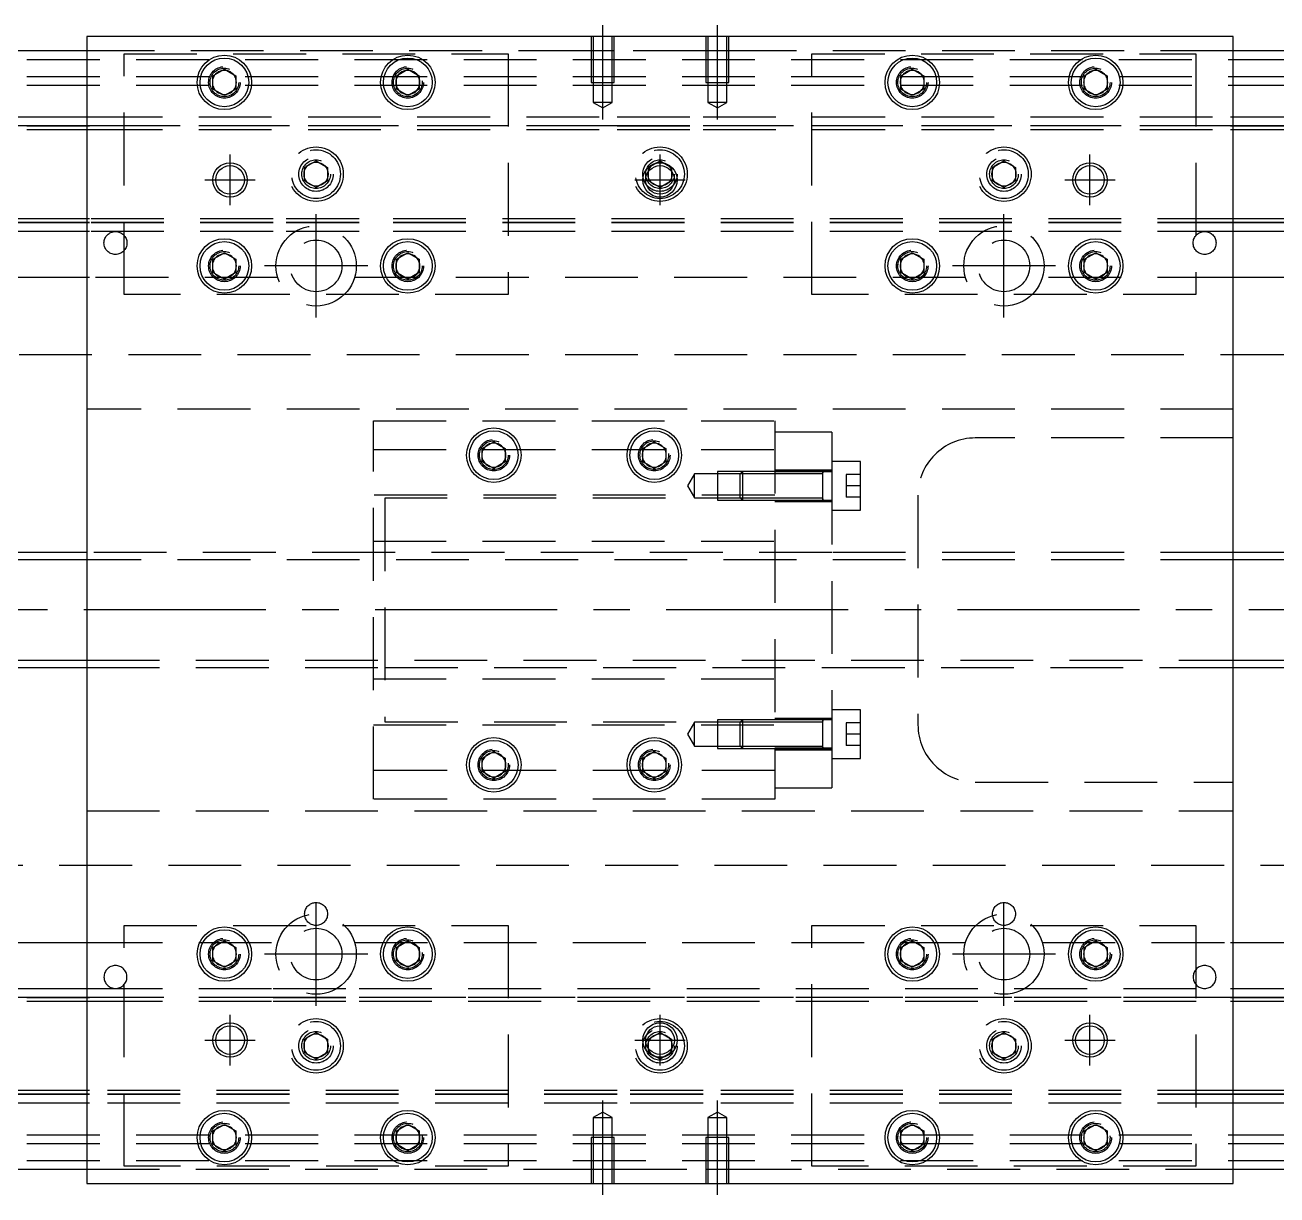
# Model space of a CAD drawing. Extents: x -20 to 861, y -279 to 102.
# Drawn here: x 209.2 to 427.6, y -102 to 102 of the extents above; entities that cross this region are included whole.
import ezdxf

# ---------------------------------------------------------------- set-up
doc = ezdxf.new("R2010")
doc.units = 0
doc.linetypes.add('CENTER', pattern=[50.8, 31.75, -6.35, 6.35, -6.35])
doc.linetypes.add('DASHED', pattern=[19.05, 12.7, -6.35])
doc.layers.get('0').update_dxf_attribs({"linetype": 'CONTINUOUS'})
doc.layers.add('CENTER', color=1, linetype='CENTER')

msp = doc.modelspace()

# ---------------------------------------------------------------- linework, layer by layer
at = {"color": 7, "linetype": 'CONTINUOUS'}
for p, q in [((420, 100), (220, 100)), ((220, 100), (220, -100)), ((420, -100), (420, 100)), ((220, 97.5), (0, 97.5)), ((640, 97.5), (420, 97.5)), ((242, 93.1547), (244, 94.309402)), ((244, 94.309402), (246, 93.1547)), ((274, 93.1547), (276, 94.309402)), ((276, 94.309402), (278, 93.1547)), ((362, 93.1547), (364, 94.309402)), ((364, 94.309402), (366, 93.1547)), ((394, 93.1547), (396, 94.309402)), ((396, 94.309402), (398, 93.1547)), ((242, 90.8453), (242, 93.1547)), ((246, 93.1547), (246, 90.8453)), ((274, 90.8453), (274, 93.1547)), ((278, 93.1547), (278, 90.8453)), ((362, 90.8453), (362, 93.1547)), ((366, 93.1547), (366, 90.8453)), ((394, 90.8453), (394, 93.1547)), ((398, 93.1547), (398, 90.8453)), ((244, 89.690598), (242, 90.8453)), ((246, 90.8453), (244, 89.690598)), ((276, 89.690598), (274, 90.8453)), ((278, 90.8453), (276, 89.690598)), ((364, 89.690598), (362, 90.8453)), ((366, 90.8453), (364, 89.690598)), ((396, 89.690598), (394, 90.8453)), ((398, 90.8453), (396, 89.690598)), ((0, 86), (220, 86)), ((420, 86), (640, 86)), ((0, 84.460392), (220, 84.460392)), ((420, 84.460392), (640, 84.460392)), ((220, 67.539608), (0, 67.539608)), ((220, 66), (0, 66)), ((640, 67.539608), (420, 67.539608)), ((640, 66), (420, 66)), ((242, 61.1547), (244, 62.309402)), ((242, 58.8453), (242, 61.1547)), ((244, 62.309402), (246, 61.1547)), ((246, 61.1547), (246, 58.8453)), ((274, 61.1547), (276, 62.309402)), ((274, 58.8453), (274, 61.1547)), ((276, 62.309402), (278, 61.1547)), ((278, 61.1547), (278, 58.8453)), ((362, 61.1547), (364, 62.309402)), ((362, 58.8453), (362, 61.1547)), ((364, 62.309402), (366, 61.1547)), ((366, 61.1547), (366, 58.8453)), ((394, 61.1547), (396, 62.309402)), ((394, 58.8453), (394, 61.1547)), ((396, 62.309402), (398, 61.1547)), ((398, 61.1547), (398, 58.8453)), ((220, 58), (146.708204, 58)), ((244, 57.690598), (242, 58.8453)), ((246, 58.8453), (244, 57.690598)), ((276, 57.690598), (274, 58.8453)), ((278, 58.8453), (276, 57.690598)), ((364, 57.690598), (362, 58.8453)), ((366, 58.8453), (364, 57.690598)), ((396, 57.690598), (394, 58.8453)), ((398, 58.8453), (396, 57.690598)), ((493.291796, 58), (420, 58)), ((289, 28.1547), (291, 29.309402)), ((291, 29.309402), (293, 28.1547)), ((317, 28.1547), (319, 29.309402)), ((319, 29.309402), (321, 28.1547)), ((289, 25.8453), (289, 28.1547)), ((293, 28.1547), (293, 25.8453)), ((317, 25.8453), (317, 28.1547)), ((321, 28.1547), (321, 25.8453)), ((291, 24.690598), (289, 25.8453)), ((293, 25.8453), (291, 24.690598)), ((319, 24.690598), (317, 25.8453)), ((321, 25.8453), (319, 24.690598)), ((220, 10), (28, 10)), ((583, 10), (420, 10)), ((28, -10), (220, -10)), ((420, -10), (583, -10)), ((348.4, -19.550636), (348.4, -19.15063)), ((348.4, -24.15064), (348.4, -23.750636)), ((289, -25.8453), (291, -24.690598)), ((289, -28.1547), (289, -25.8453)), ((291, -24.690598), (293, -25.8453)), ((293, -25.8453), (293, -28.1547)), ((317, -25.8453), (319, -24.690598)), ((317, -28.1547), (317, -25.8453)), ((319, -24.690598), (321, -25.8453)), ((321, -25.8453), (321, -28.1547)), ((291, -29.309402), (289, -28.1547)), ((293, -28.1547), (291, -29.309402)), ((319, -29.309402), (317, -28.1547)), ((321, -28.1547), (319, -29.309402)), ((146.708204, -58), (220, -58)), ((242, -58.8453), (244, -57.690598)), ((242, -61.1547), (242, -58.8453)), ((244, -57.690598), (246, -58.8453)), ((246, -58.8453), (246, -61.1547)), ((274, -58.8453), (276, -57.690598)), ((274, -61.1547), (274, -58.8453)), ((276, -57.690598), (278, -58.8453)), ((278, -58.8453), (278, -61.1547)), ((362, -58.8453), (364, -57.690598)), ((362, -61.1547), (362, -58.8453)), ((364, -57.690598), (366, -58.8453)), ((366, -58.8453), (366, -61.1547)), ((394, -58.8453), (396, -57.690598)), ((394, -61.1547), (394, -58.8453)), ((396, -57.690598), (398, -58.8453)), ((398, -58.8453), (398, -61.1547)), ((420, -58), (493.291796, -58)), ((244, -62.309402), (242, -61.1547)), ((246, -61.1547), (244, -62.309402)), ((276, -62.309402), (274, -61.1547)), ((278, -61.1547), (276, -62.309402)), ((364, -62.309402), (362, -61.1547)), ((366, -61.1547), (364, -62.309402)), ((396, -62.309402), (394, -61.1547)), ((398, -61.1547), (396, -62.309402)), ((0, -66), (220, -66)), ((0, -67.539608), (220, -67.539608)), ((420, -66), (640, -66)), ((420, -67.539608), (640, -67.539608)), ((220, -84.460392), (0, -84.460392)), ((640, -84.460392), (420, -84.460392)), ((220, -86), (0, -86)), ((640, -86), (420, -86)), ((242, -90.8453), (244, -89.690598)), ((242, -93.1547), (242, -90.8453)), ((244, -89.690598), (246, -90.8453)), ((246, -90.8453), (246, -93.1547)), ((274, -90.8453), (276, -89.690598)), ((274, -93.1547), (274, -90.8453)), ((276, -89.690598), (278, -90.8453)), ((278, -90.8453), (278, -93.1547)), ((362, -90.8453), (364, -89.690598)), ((362, -93.1547), (362, -90.8453)), ((364, -89.690598), (366, -90.8453)), ((366, -90.8453), (366, -93.1547)), ((394, -90.8453), (396, -89.690598)), ((394, -93.1547), (394, -90.8453)), ((396, -89.690598), (398, -90.8453)), ((398, -90.8453), (398, -93.1547)), ((244, -94.309402), (242, -93.1547)), ((246, -93.1547), (244, -94.309402)), ((276, -94.309402), (274, -93.1547)), ((278, -93.1547), (276, -94.309402)), ((364, -94.309402), (362, -93.1547)), ((366, -93.1547), (364, -94.309402)), ((396, -94.309402), (394, -93.1547)), ((398, -93.1547), (396, -94.309402)), ((0, -97.5), (220, -97.5)), ((420, -97.5), (640, -97.5)), ((220, -100), (420, -100))]:
    msp.add_line(p, q, dxfattribs=at)
at = {"color": 3, "linetype": 'DASHED'}
for p, q in [((308.000006, 100), (308.000006, 92)), ((308.35, 100), (308.35, 92)), ((311.65, 92), (311.65, 100)), ((311.999994, 92), (311.999994, 100)), ((328.000006, 100), (328.000006, 92)), ((328.35, 100), (328.35, 92)), ((331.65, 92), (331.65, 100)), ((331.999994, 92), (331.999994, 100)), ((308.000006, 97.5), (220, 97.5)), ((226.5, 97), (293.5, 97)), ((226.5, 55), (226.5, 97)), ((293.5, 97), (293.5, 55)), ((311.999994, 97.5), (308.000006, 97.5)), ((328.000006, 97.5), (311.999994, 97.5)), ((331.999994, 97.5), (328.000006, 97.5)), ((420, 97.5), (331.999994, 97.5)), ((346.5, 55), (346.5, 97)), ((346.5, 97), (413.5, 97)), ((413.5, 97), (413.5, 55)), ((0, 96), (640, 96)), ((0, 93), (640, 93)), ((241.5, 92), (241.512884, 92.253488)), ((278.483582, 92.286038), (278.5, 92)), ((308.000006, 92), (311.999994, 92)), ((308.35, 92), (308.35, 88.5)), ((311.65, 88.5), (311.65, 92)), ((328.000006, 92), (331.999994, 92)), ((328.35, 92), (328.35, 88.5)), ((331.65, 88.5), (331.65, 92)), ((361.5, 92), (361.518502, 92.303588)), ((393.5, 92), (393.512884, 92.253488)), ((0, 91.5), (640, 91.5)), ((311.65, 88.5), (308.35, 88.5)), ((308.35, 88.5), (310, 87.547372)), ((310, 87.547372), (311.65, 88.5)), ((331.65, 88.5), (328.35, 88.5)), ((328.35, 88.5), (330, 87.547372)), ((330, 87.547372), (331.65, 88.5)), ((220, 86), (220.5, 86)), ((220.5, 86), (312.5, 86)), ((312.5, 86), (327.5, 86)), ((327.5, 86), (419.5, 86)), ((419.5, 86), (420, 86)), ((0, 84.403994), (220.5, 84.403994)), ((0, 83.8), (220.5, 83.8)), ((220, 84.460392), (220.5, 84.460392)), ((220.5, 84.460392), (312.5, 84.460392)), ((312.5, 84.403994), (220.5, 84.403994)), ((220.5, 83.8), (312.5, 83.8)), ((312.5, 84.460392), (327.5, 84.460392)), ((312.5, 84.403994), (327.5, 84.403994)), ((312.5, 83.8), (327.5, 83.8)), ((327.5, 84.460392), (419.5, 84.460392)), ((419.5, 84.403994), (327.5, 84.403994)), ((327.5, 83.8), (419.5, 83.8)), ((419.5, 84.460392), (420, 84.460392)), ((419.5, 84.403994), (640, 84.403994)), ((419.5, 83.8), (640, 83.8)), ((258, 77.1547), (260, 78.309402)), ((258, 74.8453), (258, 77.1547)), ((260, 78.309402), (262, 77.1547)), ((262, 77.1547), (262, 74.8453)), ((318, 77.1547), (320, 78.309402)), ((318, 74.8453), (318, 77.1547)), ((320, 78.309402), (322, 77.1547)), ((322, 77.1547), (322, 74.8453)), ((378, 77.1547), (380, 78.309402)), ((378, 74.8453), (378, 77.1547)), ((380, 78.309402), (382, 77.1547)), ((382, 77.1547), (382, 74.8453)), ((257.5, 76), (257.534018, 76.411016)), ((260, 73.690598), (258, 74.8453)), ((262, 74.8453), (260, 73.690598)), ((317.5, 76), (317.534018, 76.411016)), ((320, 73.690598), (318, 74.8453)), ((322, 74.8453), (320, 73.690598)), ((377.5, 76), (377.534018, 76.411016)), ((380, 73.690598), (378, 74.8453)), ((382, 74.8453), (380, 73.690598)), ((220.5, 68.2), (0, 68.2)), ((252.5, 68.2), (220.5, 68.2)), ((267.5, 68.2), (252.5, 68.2)), ((419.5, 68.2), (267.5, 68.2)), ((640, 68.2), (419.5, 68.2)), ((220.5, 67.596006), (0, 67.596006)), ((220.5, 67.539608), (220, 67.539608)), ((220.5, 66), (220, 66)), ((252.5, 67.596006), (220.5, 67.596006)), ((252.5, 67.539608), (220.5, 67.539608)), ((252.5, 66), (220.5, 66)), ((267.5, 67.596006), (252.5, 67.596006)), ((267.5, 67.539608), (252.5, 67.539608)), ((267.5, 66), (252.5, 66)), ((419.5, 67.596006), (267.5, 67.596006)), ((419.5, 67.539608), (267.5, 67.539608)), ((419.5, 66), (267.5, 66)), ((640, 67.596006), (419.5, 67.596006)), ((420, 67.539608), (419.5, 67.539608)), ((420, 66), (419.5, 66)), ((241.5, 60), (241.512884, 60.253488)), ((273.5, 60), (273.512884, 60.253488)), ((361.5, 60), (361.518502, 60.303588)), ((393.5, 60), (393.512884, 60.253488)), ((220.5, 58), (220, 58)), ((253.291796, 58), (220.5, 58)), ((373.291796, 58), (266.708204, 58)), ((419.5, 58), (386.708204, 58)), ((420, 58), (419.5, 58)), ((293.5, 55), (226.5, 55)), ((413.5, 55), (346.5, 55)), ((640, 44.5), (5.640312, 44.5)), ((420, 35), (220, 35)), ((270, -33), (270, 33)), ((270, 33), (340, 33)), ((340, 33), (340, -33)), ((350, 31), (340, 31)), ((350, 31), (350, 24.098756)), ((420, 30), (375, 30)), ((270, 28), (340, 28)), ((288.5, 27), (288.518502, 27.303588)), ((321.483582, 27.286038), (321.5, 27)), ((330, 24.15063), (330, 19.15064)), ((334.39998, 24.15063), (330, 24.15063)), ((334.4, 24.150636), (334, 23.750636)), ((334.4, 24.150636), (334.4, 19.150636)), ((340, 24.150636), (334.4, 24.150636)), ((340, 24.15063), (334.4, 24.15063)), ((350, 24.400636), (340, 24.400636)), ((350, 24.098756), (340, 24.098756)), ((348.405, 24.150636), (340.00002, 24.150636)), ((350, 24.150636), (348.395, 24.150636)), ((348.4, 23.893236), (348.4, 24.150636)), ((348.4, 24.150636), (348.4, 23.893186)), ((355, 25.900636), (350, 25.900636)), ((350, 24.098756), (350, -24.098756)), ((355, 17.400636), (355, 25.900636)), ((326, 23.750636), (324.787564, 21.650636)), ((326, 19.550636), (326, 23.750636)), ((330, 23.750636), (326, 23.750636)), ((333.99998, 23.750636), (330, 23.750636)), ((334, 19.550636), (334, 23.750636)), ((340, 23.750636), (334, 23.750636)), ((348.4, 23.750636), (340.00002, 23.750636)), ((348.4, 19.408084), (348.4, 23.893236)), ((352.5, 23.650636), (352.5, 21.650636)), ((355, 23.650636), (352.5, 23.650636)), ((340, 20), (270, 20)), ((324.787564, 21.650636), (326, 19.550636)), ((352.5, 21.650636), (352.5, 19.650636)), ((355, 21.650636), (352.5, 21.650636)), ((365, 20), (365, -20)), ((272, 19.5), (272, -19.5)), ((340, 19.5), (272, 19.5)), ((326, 19.550636), (330, 19.550636)), ((330, 19.550636), (333.99998, 19.550636)), ((330, 19.15064), (334.39998, 19.15064)), ((334, 19.550636), (334.4, 19.150636)), ((334, 19.550636), (340, 19.550636)), ((334.4, 19.15064), (340, 19.15064)), ((334.4, 19.150636), (340, 19.150636)), ((340, 18.900636), (350, 18.900636)), ((340.00002, 19.550636), (348.4, 19.550636)), ((340.00002, 19.150636), (348.405, 19.150636)), ((348.395, 19.150636), (350, 19.150636)), ((348.4, 19.408102), (348.4, 19.150636)), ((348.4, 19.150636), (348.4, 19.408084)), ((355, 19.650636), (352.5, 19.650636)), ((350, 17.400636), (355, 17.400636)), ((270, 12), (340, 12)), ((271.99998, 10), (220, 10)), ((420, 8.75), (220, 8.75)), ((350, 10), (272, 10)), ((420, 10), (350.00002, 10)), ((220, -8.75), (420, -8.75)), ((220, -10), (271.99998, -10)), ((272, -10), (350, -10)), ((350.00002, -10), (420, -10)), ((270, -12), (340, -12)), ((355, -17.400636), (350, -17.400636)), ((355, -25.900636), (355, -17.400636)), ((272, -19.5), (340, -19.5)), ((326, -19.550636), (324.787564, -21.650636)), ((326, -23.750636), (326, -19.550636)), ((330, -19.550636), (326, -19.550636)), ((330, -19.15064), (330, -24.15063)), ((334.39998, -19.15064), (330, -19.15064)), ((333.99998, -19.550636), (330, -19.550636)), ((334.4, -19.150636), (334, -19.550636)), ((334, -23.750636), (334, -19.550636)), ((340, -19.550636), (334, -19.550636)), ((334.4, -19.150636), (334.4, -24.150636)), ((340, -19.150636), (334.4, -19.150636)), ((340, -19.15064), (334.4, -19.15064)), ((350, -18.900636), (340, -18.900636)), ((348.405, -19.150636), (340.00002, -19.150636)), ((348.4, -19.550636), (340.00002, -19.550636)), ((350, -19.150636), (348.395, -19.150636)), ((348.4, -19.408034), (348.4, -19.150636)), ((348.4, -19.150636), (348.4, -19.408084)), ((348.4, -23.893186), (348.4, -19.408034)), ((352.5, -19.650636), (352.5, -21.650636)), ((355, -19.650636), (352.5, -19.650636)), ((270, -20), (340, -20)), ((324.787564, -21.650636), (326, -23.750636)), ((352.5, -21.650636), (352.5, -23.650636)), ((355, -21.650636), (352.5, -21.650636)), ((326, -23.750636), (330, -23.750636)), ((330, -23.750636), (333.99998, -23.750636)), ((334, -23.750636), (334.4, -24.150636)), ((334, -23.750636), (340, -23.750636)), ((340.00002, -23.750636), (348.4, -23.750636)), ((348.4, -23.893168), (348.4, -24.150636)), ((348.4, -24.150636), (348.4, -23.893186)), ((355, -23.650636), (352.5, -23.650636)), ((330, -24.15063), (334.39998, -24.15063)), ((334.4, -24.15063), (340, -24.15063)), ((334.4, -24.150636), (340, -24.150636)), ((350, -24.098756), (340, -24.098756)), ((350, -24.098756), (340, -24.098756)), ((340, -24.400636), (350, -24.400636)), ((340.00002, -24.150636), (348.405, -24.150636)), ((348.395, -24.150636), (350, -24.150636)), ((350, -24.098756), (350, -31)), ((350, -25.900636), (355, -25.900636)), ((340, -28), (270, -28)), ((293.483582, -26.713962), (293.5, -27)), ((321.483582, -26.713962), (321.5, -27)), ((375, -30), (420, -30)), ((340, -31), (350, -31)), ((340, -33), (270, -33)), ((220, -35), (420, -35)), ((5.640312, -44.5), (640, -44.5)), ((226.5, -55), (293.5, -55)), ((226.5, -97), (226.5, -55)), ((293.5, -55), (293.5, -97)), ((346.5, -97), (346.5, -55)), ((346.5, -55), (413.5, -55)), ((413.5, -55), (413.5, -97)), ((220, -58), (220.5, -58)), ((220.5, -58), (253.291796, -58)), ((266.708204, -58), (373.291796, -58)), ((386.708204, -58), (419.5, -58)), ((391.691578, -58), (392.25, -58)), ((419.5, -58), (420, -58)), ((241.5, -60), (241.512884, -59.746512)), ((278.483582, -59.713962), (278.5, -60)), ((361.5, -60), (361.518502, -59.696412)), ((398.483582, -59.713962), (398.5, -60)), ((0, -67.596006), (220.5, -67.596006)), ((220, -66), (220.5, -66)), ((220, -67.539608), (220.5, -67.539608)), ((220.5, -66), (252.5, -66)), ((220.5, -67.539608), (252.5, -67.539608)), ((252.5, -67.596006), (220.5, -67.596006)), ((252.5, -66), (267.5, -66)), ((252.5, -67.539608), (267.5, -67.539608)), ((252.5, -67.596006), (267.5, -67.596006)), ((267.5, -66), (419.5, -66)), ((267.5, -67.539608), (419.5, -67.539608)), ((419.5, -67.596006), (267.5, -67.596006)), ((419.5, -66), (420, -66)), ((419.5, -67.539608), (420, -67.539608)), ((419.5, -67.596006), (640, -67.596006)), ((0, -68.2), (220.5, -68.2)), ((220.5, -68.2), (252.5, -68.2)), ((252.5, -68.2), (267.5, -68.2)), ((267.5, -68.2), (419.5, -68.2)), ((419.5, -68.2), (640, -68.2)), ((258, -74.8453), (260, -73.690598)), ((260, -73.690598), (262, -74.8453)), ((318, -74.8453), (320, -73.690598)), ((320, -73.690598), (322, -74.8453)), ((378, -74.8453), (380, -73.690598)), ((380, -73.690598), (382, -74.8453)), ((257.5, -76), (257.534018, -75.588984)), ((258, -77.1547), (258, -74.8453)), ((262, -74.8453), (262, -77.1547)), ((317.5, -76), (317.534018, -75.588984)), ((318, -77.1547), (318, -74.8453)), ((322, -74.8453), (322, -77.1547)), ((377.5, -76), (377.534018, -75.588984)), ((378, -77.1547), (378, -74.8453)), ((382, -74.8453), (382, -77.1547)), ((260, -78.309402), (258, -77.1547)), ((262, -77.1547), (260, -78.309402)), ((320, -78.309402), (318, -77.1547)), ((322, -77.1547), (320, -78.309402)), ((380, -78.309402), (378, -77.1547)), ((382, -77.1547), (380, -78.309402)), ((220.5, -83.8), (0, -83.8)), ((220.5, -84.403994), (0, -84.403994)), ((220.5, -84.460392), (220, -84.460392)), ((312.5, -83.8), (220.5, -83.8)), ((312.5, -84.403994), (220.5, -84.403994)), ((312.5, -84.460392), (220.5, -84.460392)), ((327.5, -83.8), (312.5, -83.8)), ((327.5, -84.403994), (312.5, -84.403994)), ((327.5, -84.460392), (312.5, -84.460392)), ((419.5, -83.8), (327.5, -83.8)), ((419.5, -84.403994), (327.5, -84.403994)), ((419.5, -84.460392), (327.5, -84.460392)), ((640, -83.8), (419.5, -83.8)), ((640, -84.403994), (419.5, -84.403994)), ((420, -84.460392), (419.5, -84.460392)), ((220.5, -86), (220, -86)), ((312.5, -86), (220.5, -86)), ((327.5, -86), (312.5, -86)), ((419.5, -86), (327.5, -86)), ((420, -86), (419.5, -86)), ((310, -87.547372), (308.35, -88.5)), ((308.35, -88.5), (311.65, -88.5)), ((308.35, -88.5), (308.35, -92)), ((311.65, -88.5), (310, -87.547372)), ((311.65, -92), (311.65, -88.5)), ((330, -87.547372), (328.35, -88.5)), ((328.35, -88.5), (331.65, -88.5)), ((328.35, -88.5), (328.35, -92)), ((331.65, -88.5), (330, -87.547372)), ((331.65, -92), (331.65, -88.5)), ((0, -91.5), (640, -91.5)), ((278.483582, -91.713962), (278.5, -92)), ((361.5, -92), (361.518502, -91.696412)), ((398.483582, -91.713962), (398.5, -92)), ((0, -93), (640, -93)), ((241.5, -92), (241.512884, -91.746512)), ((311.999994, -92), (308.000006, -92)), ((308.000006, -92), (308.000006, -100)), ((308.35, -92), (308.35, -100)), ((311.65, -100), (311.65, -92)), ((311.999994, -100), (311.999994, -92)), ((331.999994, -92), (328.000006, -92)), ((328.000006, -92), (328.000006, -100)), ((328.35, -92), (328.35, -100)), ((331.65, -100), (331.65, -92)), ((331.999994, -100), (331.999994, -92)), ((0, -96), (640, -96)), ((220, -97.5), (308.000006, -97.5)), ((293.5, -97), (226.5, -97)), ((308.000006, -97.5), (311.999994, -97.5)), ((311.999994, -97.5), (328.000006, -97.5)), ((328.000006, -97.5), (331.999994, -97.5)), ((331.999994, -97.5), (420, -97.5)), ((413.5, -97), (346.5, -97))]:
    msp.add_line(p, q, dxfattribs=at)
at = {"color": 3, "linetype": 'CONTINUOUS'}
for p, q in [((220, 8.75), (28, 8.75)), ((583, 8.75), (420, 8.75)), ((28, -8.75), (220, -8.75)), ((420, -8.75), (583, -8.75))]:
    msp.add_line(p, q, dxfattribs=at)
at = {"color": 7, "linetype": 'CONTINUOUS'}
for centre, radius in [((244, 92), 4.75), ((244, 92), 4.25), ((276, 92), 4.75), ((276, 92), 4.25), ((364, 92), 4.75), ((364, 92), 4.25), ((396, 92), 4.75), ((396, 92), 4.25), ((245, 75), 2.5), ((260, 76), 2.1), ((320, 75), 3), ((320, 75), 2.5), ((320, 76), 2.1), ((380, 76), 2.1), ((395, 75), 2.5), ((244, 60), 4.75), ((244, 60), 4.25), ((276, 60), 4.75), ((276, 60), 4.25), ((364, 60), 4.75), ((364, 60), 4.25), ((396, 60), 4.75), ((396, 60), 4.25), ((291, 27), 4.75), ((291, 27), 4.25), ((319, 27), 4.75), ((319, 27), 4.25), ((291, -27), 4.75), ((291, -27), 4.25), ((319, -27), 4.75), ((319, -27), 4.25), ((244, -60), 4.75), ((244, -60), 4.25), ((276, -60), 4.75), ((276, -60), 4.25), ((364, -60), 4.75), ((364, -60), 4.25), ((396, -60), 4.75), ((396, -60), 4.25), ((320, -75), 3), ((245, -75), 2.5), ((260, -76), 2.1), ((320, -75), 2.5), ((320, -76), 2.1), ((380, -76), 2.1), ((395, -75), 2.5), ((244, -92), 4.75), ((276, -92), 4.75), ((364, -92), 4.75), ((396, -92), 4.75), ((244, -92), 4.25), ((276, -92), 4.25), ((364, -92), 4.25), ((396, -92), 4.25)]:
    msp.add_circle(centre, radius, dxfattribs=at)
at = {"color": 3, "linetype": 'DASHED'}
for centre, radius in [((244, 92), 2.75), ((244, 92), 2.5), ((276, 92), 2.75), ((276, 92), 2.5), ((364, 92), 2.75), ((364, 92), 2.5), ((396, 92), 2.75), ((396, 92), 2.5), ((260, 76), 4.75), ((260, 76), 4.25), ((260, 76), 3), ((320, 76), 4.75), ((320, 76), 4.25), ((320, 76), 3), ((380, 76), 4.75), ((380, 76), 4.25), ((380, 76), 3), ((260, 76), 2.5), ((320, 76), 2.5), ((380, 76), 2.5), ((225, 64), 2), ((260, 60), 7), ((380, 60), 7), ((415, 64), 2), ((260, 60), 4.5), ((380, 60), 4.5), ((244, 60), 2.75), ((244, 60), 2.5), ((276, 60), 2.75), ((276, 60), 2.5), ((364, 60), 2.75), ((364, 60), 2.5), ((396, 60), 2.75), ((396, 60), 2.5), ((291, 27), 2.75), ((291, 27), 2.5), ((319, 27), 2.75), ((319, 27), 2.5), ((291, -27), 2.75), ((291, -27), 2.5), ((319, -27), 2.75), ((319, -27), 2.5), ((260, -53), 2), ((380, -53), 2), ((260, -60), 7), ((380, -60), 7), ((260, -60), 4.5), ((380, -60), 4.5), ((244, -60), 2.75), ((244, -60), 2.5), ((276, -60), 2.75), ((276, -60), 2.5), ((364, -60), 2.75), ((364, -60), 2.5), ((396, -60), 2.75), ((396, -60), 2.5), ((260, -76), 4.75), ((260, -76), 4.25), ((320, -76), 4.75), ((320, -76), 4.25), ((380, -76), 4.75), ((380, -76), 4.25), ((260, -76), 3), ((260, -76), 2.5), ((320, -76), 3), ((320, -76), 2.5), ((380, -76), 3), ((380, -76), 2.5), ((244, -92), 2.75), ((244, -92), 2.5), ((276, -92), 2.75), ((276, -92), 2.5), ((364, -92), 2.75), ((364, -92), 2.5), ((396, -92), 2.75), ((396, -92), 2.5)]:
    msp.add_circle(centre, radius, dxfattribs=at)
at = {"color": 3, "linetype": 'CONTINUOUS'}
for centre in [(245, 75), (395, 75), (245, -75), (395, -75)]:
    msp.add_circle(centre, 3, dxfattribs=at)
at = {"color": 7, "linetype": 'CONTINUOUS'}
for centre, start, end in [((244, 92), 102.24721, 137.75279), ((244, 92), 77.75279, 102.24721), ((244, 92), 42.24721, 77.75279), ((276, 92), 102.24721, 137.75279), ((276, 92), 77.75279, 102.24721), ((276, 92), 42.24721, 77.75279), ((364, 92), 102.24721, 137.75279), ((364, 92), 77.75279, 102.24721), ((364, 92), 42.24721, 77.75279), ((396, 92), 102.24721, 137.75279), ((396, 92), 77.75279, 102.24721), ((396, 92), 42.24721, 77.75279), ((244, 92), 162.24721, 180), ((244, 92), 180, 197.75279), ((244, 92), 137.75279, 162.24721), ((244, 92), 17.75279, 42.24721), ((244, 92), 342.24721, 17.75279), ((276, 92), 162.24721, 180), ((276, 92), 180, 197.75279), ((276, 92), 137.75279, 162.24721), ((276, 92), 17.75279, 42.24721), ((276, 92), 342.24721, 17.75279), ((364, 92), 162.24721, 180), ((364, 92), 180, 197.75279), ((364, 92), 137.75279, 162.24721), ((364, 92), 17.75279, 42.24721), ((364, 92), 342.24721, 17.75279), ((396, 92), 162.24721, 180), ((396, 92), 180, 197.75279), ((396, 92), 137.75279, 162.24721), ((396, 92), 17.75279, 42.24721), ((396, 92), 342.24721, 17.75279), ((244, 92), 197.75279, 222.24721), ((244, 92), 222.24721, 257.75279), ((244, 92), 257.75279, 282.24721), ((244, 92), 282.24721, 317.75279), ((244, 92), 317.75279, 342.24721), ((276, 92), 197.75279, 222.24721), ((276, 92), 222.24721, 257.75279), ((276, 92), 257.75279, 282.24721), ((276, 92), 282.24721, 317.75279), ((276, 92), 317.75279, 342.24721), ((364, 92), 197.75279, 222.24721), ((364, 92), 222.24721, 257.75279), ((364, 92), 257.75279, 282.24721), ((364, 92), 282.24721, 317.75279), ((364, 92), 317.75279, 342.24721), ((396, 92), 197.75279, 222.24721), ((396, 92), 222.24721, 257.75279), ((396, 92), 257.75279, 282.24721), ((396, 92), 282.24721, 317.75279), ((396, 92), 317.75279, 342.24721), ((244, 60), 137.75279, 162.24721), ((244, 60), 102.24721, 137.75279), ((244, 60), 77.75279, 102.24721), ((244, 60), 42.24721, 77.75279), ((244, 60), 17.75279, 42.24721), ((276, 60), 137.75279, 162.24721), ((276, 60), 102.24721, 137.75279), ((276, 60), 77.75279, 102.24721), ((276, 60), 42.24721, 77.75279), ((276, 60), 17.75279, 42.24721), ((364, 60), 137.75279, 162.24721), ((364, 60), 102.24721, 137.75279), ((364, 60), 77.75279, 102.24721), ((364, 60), 42.24721, 77.75279), ((364, 60), 17.75279, 42.24721), ((396, 60), 137.75279, 162.24721), ((396, 60), 102.24721, 137.75279), ((396, 60), 77.75279, 102.24721), ((396, 60), 42.24721, 77.75279), ((396, 60), 17.75279, 42.24721), ((244, 60), 162.24721, 180), ((244, 60), 180, 197.75279), ((244, 60), 197.75279, 222.24721), ((244, 60), 317.75279, 342.24721), ((244, 60), 342.24721, 17.75279), ((276, 60), 162.24721, 180), ((276, 60), 180, 197.75279), ((276, 60), 197.75279, 222.24721), ((276, 60), 317.75279, 342.24721), ((276, 60), 342.24721, 17.75279), ((364, 60), 162.24721, 180), ((364, 60), 180, 197.75279), ((364, 60), 197.75279, 222.24721), ((364, 60), 317.75279, 342.24721), ((364, 60), 342.24721, 17.75279), ((396, 60), 162.24721, 180), ((396, 60), 180, 197.75279), ((396, 60), 197.75279, 222.24721), ((396, 60), 317.75279, 342.24721), ((396, 60), 342.24721, 17.75279), ((244, 60), 222.24721, 257.75279), ((244, 60), 257.75279, 282.24721), ((244, 60), 282.24721, 317.75279), ((276, 60), 222.24721, 257.75279), ((276, 60), 257.75279, 282.24721), ((276, 60), 282.24721, 317.75279), ((364, 60), 222.24721, 257.75279), ((364, 60), 257.75279, 282.24721), ((364, 60), 282.24721, 317.75279), ((396, 60), 222.24721, 257.75279), ((396, 60), 257.75279, 282.24721), ((396, 60), 282.24721, 317.75279), ((291, 27), 137.75279, 162.24721), ((291, 27), 102.24721, 137.75279), ((291, 27), 77.75279, 102.24721), ((291, 27), 42.24721, 77.75279), ((291, 27), 17.75279, 42.24721), ((319, 27), 137.75279, 162.24721), ((319, 27), 102.24721, 137.75279), ((319, 27), 77.75279, 102.24721), ((319, 27), 42.24721, 77.75279), ((319, 27), 17.75279, 42.24721), ((291, 27), 162.24721, 180), ((291, 27), 180, 197.75279), ((291, 27), 197.75279, 222.24721), ((291, 27), 317.75279, 342.24721), ((291, 27), 342.24721, 17.75279), ((319, 27), 162.24721, 180), ((319, 27), 180, 197.75279), ((319, 27), 197.75279, 222.24721), ((319, 27), 317.75279, 342.24721), ((319, 27), 342.24721, 17.75279), ((291, 27), 222.24721, 257.75279), ((291, 27), 257.75279, 282.24721), ((291, 27), 282.24721, 317.75279), ((319, 27), 222.24721, 257.75279), ((319, 27), 257.75279, 282.24721), ((319, 27), 282.24721, 317.75279), ((291, -27), 137.75279, 162.24721), ((291, -27), 102.24721, 137.75279), ((291, -27), 77.75279, 102.24721), ((291, -27), 42.24721, 77.75279), ((291, -27), 17.75279, 42.24721), ((319, -27), 137.75279, 162.24721), ((319, -27), 102.24721, 137.75279), ((319, -27), 77.75279, 102.24721), ((319, -27), 42.24721, 77.75279), ((319, -27), 17.75279, 42.24721), ((291, -27), 162.24721, 180), ((291, -27), 180, 197.75279), ((291, -27), 197.75279, 222.24721), ((291, -27), 317.75279, 342.24721), ((291, -27), 342.24721, 17.75279), ((319, -27), 162.24721, 180), ((319, -27), 180, 197.75279), ((319, -27), 197.75279, 222.24721), ((319, -27), 317.75279, 342.24721), ((319, -27), 342.24721, 17.75279), ((291, -27), 222.24721, 257.75279), ((291, -27), 257.75279, 282.24721), ((291, -27), 282.24721, 317.75279), ((319, -27), 222.24721, 257.75279), ((319, -27), 257.75279, 282.24721), ((319, -27), 282.24721, 317.75279), ((244, -60), 137.75279, 162.24721), ((244, -60), 102.24721, 137.75279), ((244, -60), 77.75279, 102.24721), ((244, -60), 42.24721, 77.75279), ((244, -60), 17.75279, 42.24721), ((276, -60), 137.75279, 162.24721), ((276, -60), 102.24721, 137.75279), ((276, -60), 77.75279, 102.24721), ((276, -60), 42.24721, 77.75279), ((276, -60), 17.75279, 42.24721), ((364, -60), 137.75279, 162.24721), ((364, -60), 102.24721, 137.75279), ((364, -60), 77.75279, 102.24721), ((364, -60), 42.24721, 77.75279), ((364, -60), 17.75279, 42.24721), ((396, -60), 137.75279, 162.24721), ((396, -60), 102.24721, 137.75279), ((396, -60), 77.75279, 102.24721), ((396, -60), 42.24721, 77.75279), ((396, -60), 17.75279, 42.24721), ((244, -60), 162.24721, 180), ((244, -60), 180, 197.75279), ((244, -60), 197.75279, 222.24721), ((244, -60), 317.75279, 342.24721), ((244, -60), 342.24721, 17.75279), ((276, -60), 162.24721, 180), ((276, -60), 180, 197.75279), ((276, -60), 197.75279, 222.24721), ((276, -60), 317.75279, 342.24721), ((276, -60), 342.24721, 17.75279), ((364, -60), 162.24721, 180), ((364, -60), 180, 197.75279), ((364, -60), 197.75279, 222.24721), ((364, -60), 317.75279, 342.24721), ((364, -60), 342.24721, 17.75279), ((396, -60), 162.24721, 180), ((396, -60), 180, 197.75279), ((396, -60), 197.75279, 222.24721), ((396, -60), 317.75279, 342.24721), ((396, -60), 342.24721, 17.75279), ((244, -60), 222.24721, 257.75279), ((244, -60), 257.75279, 282.24721), ((244, -60), 282.24721, 317.75279), ((276, -60), 222.24721, 257.75279), ((276, -60), 257.75279, 282.24721), ((276, -60), 282.24721, 317.75279), ((364, -60), 222.24721, 257.75279), ((364, -60), 257.75279, 282.24721), ((364, -60), 282.24721, 317.75279), ((396, -60), 222.24721, 257.75279), ((396, -60), 257.75279, 282.24721), ((396, -60), 282.24721, 317.75279), ((244, -92), 162.24721, 180), ((244, -92), 137.75279, 162.24721), ((244, -92), 102.24721, 137.75279), ((244, -92), 77.75279, 102.24721), ((244, -92), 42.24721, 77.75279), ((244, -92), 17.75279, 42.24721), ((244, -92), 342.24721, 17.75279), ((276, -92), 162.24721, 180), ((276, -92), 137.75279, 162.24721), ((276, -92), 102.24721, 137.75279), ((276, -92), 77.75279, 102.24721), ((276, -92), 42.24721, 77.75279), ((276, -92), 17.75279, 42.24721), ((276, -92), 342.24721, 17.75279), ((364, -92), 162.24721, 180), ((364, -92), 137.75279, 162.24721), ((364, -92), 102.24721, 137.75279), ((364, -92), 77.75279, 102.24721), ((364, -92), 42.24721, 77.75279), ((364, -92), 17.75279, 42.24721), ((364, -92), 342.24721, 17.75279), ((396, -92), 162.24721, 180), ((396, -92), 137.75279, 162.24721), ((396, -92), 102.24721, 137.75279), ((396, -92), 77.75279, 102.24721), ((396, -92), 42.24721, 77.75279), ((396, -92), 17.75279, 42.24721), ((396, -92), 342.24721, 17.75279), ((244, -92), 180, 197.75279), ((244, -92), 197.75279, 222.24721), ((244, -92), 222.24721, 257.75279), ((244, -92), 282.24721, 317.75279), ((244, -92), 317.75279, 342.24721), ((276, -92), 180, 197.75279), ((276, -92), 197.75279, 222.24721), ((276, -92), 222.24721, 257.75279), ((276, -92), 282.24721, 317.75279), ((276, -92), 317.75279, 342.24721), ((364, -92), 180, 197.75279), ((364, -92), 197.75279, 222.24721), ((364, -92), 222.24721, 257.75279), ((364, -92), 282.24721, 317.75279), ((364, -92), 317.75279, 342.24721), ((396, -92), 180, 197.75279), ((396, -92), 197.75279, 222.24721), ((396, -92), 222.24721, 257.75279), ((396, -92), 282.24721, 317.75279), ((396, -92), 317.75279, 342.24721), ((244, -92), 257.75279, 282.24721), ((276, -92), 257.75279, 282.24721), ((364, -92), 257.75279, 282.24721), ((396, -92), 257.75279, 282.24721)]:
    msp.add_arc(centre, 2.1, start, end, dxfattribs=at)
at = {"color": 3, "linetype": 'DASHED'}
for centre, radius, start, end in [((241, 60), 7, 341.96968, 343.39845), ((375, 20), 10, 90, 180), ((375, -20), 10, 180, 270), ((225, -64), 2, 90, 270), ((225, -64), 2, 270, 90), ((415, -64), 2, 90, 270), ((415, -64), 2, 270, 90)]:
    msp.add_arc(centre, radius, start, end, dxfattribs=at)
at = {"layer": 'CENTER', "color": 1, "linetype": 'CENTER'}
for p, q in [((310, 85.547372), (310, 102)), ((330, 85.547372), (330, 102)), ((245, 70.6), (245, 79.4)), ((320, 70.6), (320, 79.4)), ((395, 70.6), (395, 79.4)), ((240.6, 75), (249.4, 75)), ((315.6, 75), (324.4, 75)), ((390.6, 75), (399.4, 75)), ((260, 51), (260, 69)), ((380, 51), (380, 69)), ((269, 60), (251, 60)), ((389, 60), (371, 60)), ((708.445, 0), (-20, 0)), ((260, -69), (260, -51)), ((380, -69), (380, -51)), ((269, -60), (251, -60)), ((389, -60), (371, -60)), ((245, -79.4), (245, -70.6)), ((320, -79.4), (320, -70.6)), ((395, -79.4), (395, -70.6)), ((240.6, -75), (249.4, -75)), ((315.6, -75), (324.4, -75)), ((390.6, -75), (399.4, -75)), ((310, -102), (310, -85.547372)), ((330, -102), (330, -85.547372))]:
    msp.add_line(p, q, dxfattribs=at)

doc.saveas('drawing.dxf')
